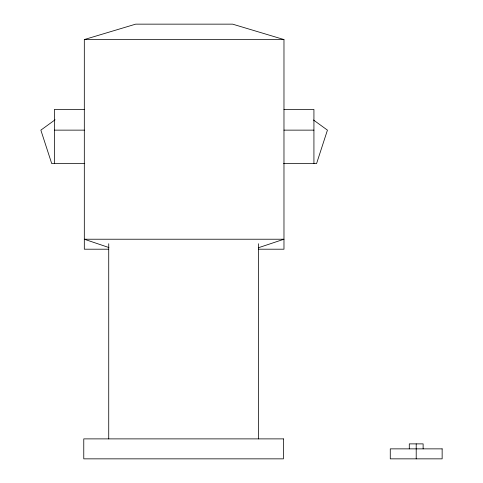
<?xml version="1.0" encoding="UTF-8"?>
<svg xmlns="http://www.w3.org/2000/svg" width="483" height="483" viewBox="0 0 483 483"><rect width="100%" height="100%" fill="white"/><g stroke="black" fill="none" stroke-linecap="round" stroke-linejoin="round"><path stroke-width="0.72" d="M55.098 119.79L40.856 130.138L51.735 163.622L84.742 163.622M258.308 247.779L283.974 239.224L84.314 239.224L108.923 247.544M108.675 249.204L84.314 249.204L84.314 39.558L135.681 24.15L232.613 24.15L283.974 39.558L283.974 249.204L258.363 249.204M84.314 39.558L283.974 39.558M84.314 109.442L54.368 109.442L54.368 163.622M283.974 109.442L313.926 109.442L313.926 163.622M54.368 130.138L84.314 130.138M283.974 130.138L313.926 130.138M283.545 163.622L316.552 163.622L327.438 130.138L313.497 120.007M423.126 448.864L423.126 443.877L409.288 443.877L409.288 448.864M416.207 443.877L416.207 458.85M258.471 243.74L258.471 438.884M108.729 243.74L108.729 438.884M283.43 438.884L83.77 438.884L83.77 458.85L283.43 458.85L283.43 438.884M442.144 448.864L390.27 448.864L390.27 458.85L442.144 458.85L442.144 448.864"/></g></svg>
